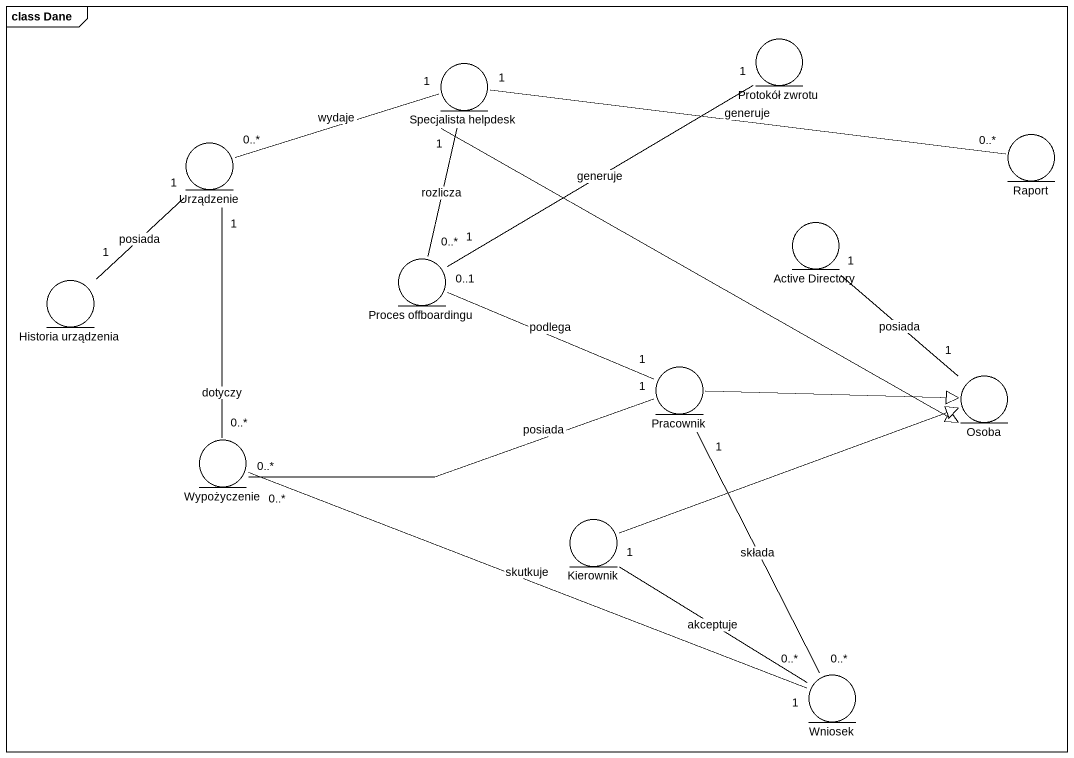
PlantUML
@startuml
mainframe class Dane
entity "Specjalista helpdesk" as Specjalista_helpdesk
entity "Protokół zwrotu" as Protokół_zwrotu
entity Urządzenie
entity Raport
entity "Active Directory" as Active_Directory
entity "Proces offboardingu" as Proces_offboardingu
entity "Historia urządzenia" as Historia_urządzenia
entity Pracownik
entity Osoba
entity Wypożyczenie
entity Kierownik
entity Wniosek
Specjalista_helpdesk "1" -left- "0..*" Urządzenie : wydaje
Specjalista_helpdesk "1" -right- "0..*" Raport : generuje
Specjalista_helpdesk "1" -- "0..*" Proces_offboardingu : rozlicza
Specjalista_helpdesk -right-|> Osoba
Urządzenie "1" -- "1" Historia_urządzenia : posiada
Proces_offboardingu "1" -up- "1" Protokół_zwrotu : generuje
Pracownik "1" -left- "0..1" Proces_offboardingu : podlega
Pracownik -right-|> Osoba
Pracownik "1" -left- "0..*" Wypożyczenie : posiada
Pracownik "1" -- "0..*" Wniosek : składa
Osoba "1" -up- "1" Active_Directory : posiada
Wypożyczenie "0..*" -up- "1" Urządzenie : dotyczy
Kierownik -right-|> Osoba
Kierownik "1" -- "0..*" Wniosek : akceptuje
Wniosek "1" -left- "0..*" Wypożyczenie : skutkuje
@enduml
